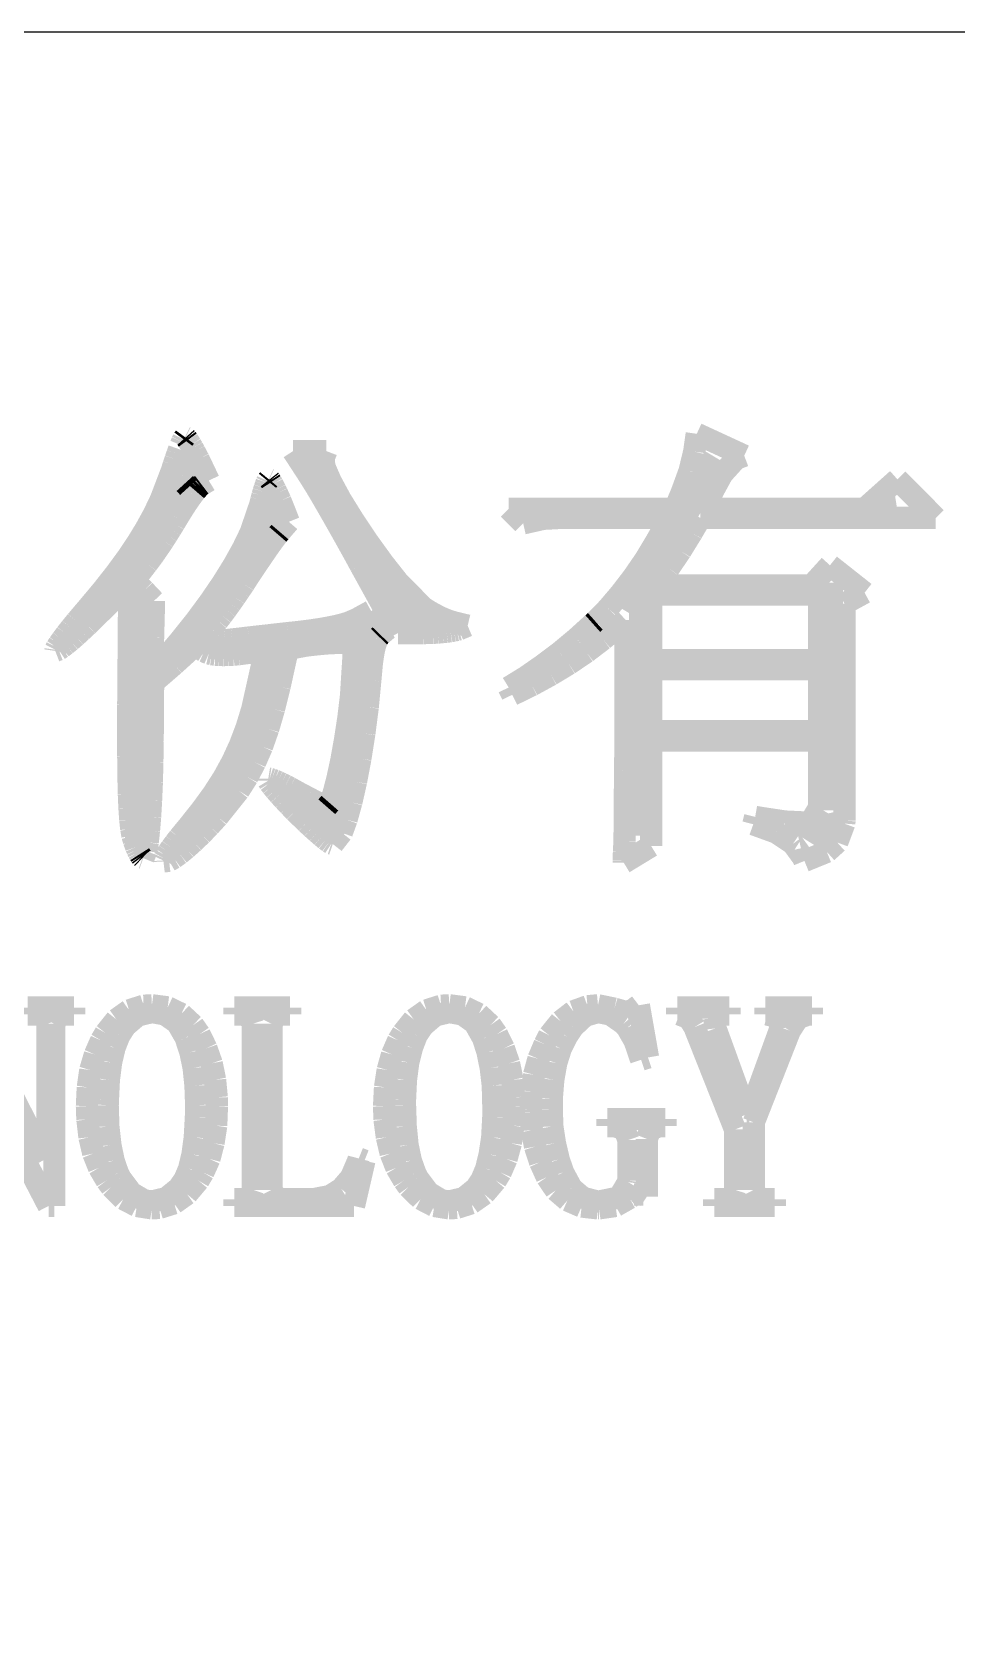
# Model space of a CAD drawing. Extents: x -61 to 349, y -42 to 245.
# Drawn here: x 331.99 to 336.21, y -34.02 to -26.69 of the extents above; entities that cross this region are included whole.
import ezdxf

# ---------------------------------------------------------------- set-up
doc = ezdxf.new("R2010")
doc.units = 0
doc.layers.add('BOARD_GEOMETRY_DIMENSION', color=2, linetype='CONTINUOUS')

msp = doc.modelspace()

# ---------------------------------------------------------------- linework, layer by layer
at = {"layer": 'BOARD_GEOMETRY_DIMENSION'}
msp.add_lwpolyline([(343.887552, -26.68905), (287.57753, -26.68905), (287.57753, -37.189156)], dxfattribs=at)
for points, const_width in [([(332.67396, -28.560014), (332.667356, -28.575508)], 0.1016), ([(332.679548, -28.54833), (332.67396, -28.560014)], 0.1016), ([(332.68666, -28.538678), (332.679548, -28.54833)], 0.1016), ([(332.689708, -28.540202), (332.68666, -28.538678)], 0.1016), ([(332.694026, -28.545028), (332.689708, -28.540202)], 0.1016), ([(332.699614, -28.552648), (332.694026, -28.545028)], 0.1016), ([(332.705964, -28.562554), (332.699614, -28.552648)], 0.1016), ([(332.713584, -28.574492), (332.705964, -28.562554)], 0.1016), ([(335.011522, -28.604972), (335.022952, -28.523692)], 0.1016), ([(335.022952, -28.523692), (335.239614, -28.623768)], 0.1016), ([(332.65237, -28.615894), (332.643988, -28.63977)], 0.1016), ([(332.660244, -28.59405), (332.65237, -28.615894)], 0.1016), ([(332.662022, -28.708604), (332.694026, -28.615386)], 0.1016), ([(332.694026, -28.615386), (332.7146, -28.688538)], 0.1016), ([(332.694026, -28.615386), (332.795626, -28.737306)], 0.1016), ([(332.721712, -28.588462), (332.713584, -28.574492)], 0.1016), ([(332.730348, -28.60421), (332.721712, -28.588462)], 0.1016), ([(332.74889, -28.639262), (332.730348, -28.60421)], 0.1016), ([(333.180182, -28.602686), (333.248508, -28.707588)], 0.1016), ([(333.332074, -28.602686), (333.180182, -28.602686)], 0.1016), ([(333.230728, -28.626816), (333.280258, -28.639516)], 0.1016), ([(333.31912, -28.636976), (333.332074, -28.602686)], 0.1016), ([(335.114646, -28.635198), (334.69834, -29.33319)], 0.127), ([(334.989932, -28.69438), (335.011522, -28.604972)], 0.1016), ([(335.239614, -28.623768), (335.202022, -28.637992)], 0.1016), ([(332.564232, -28.937458), (332.662022, -28.708604)], 0.1016), ([(332.62697, -28.692602), (332.576678, -28.824428)], 0.1016), ([(332.635606, -28.665424), (332.62697, -28.692602)], 0.1016), ([(332.643988, -28.63977), (332.635606, -28.665424)], 0.1016), ([(332.7146, -28.688538), (332.740762, -28.722066)], 0.1016), ([(332.795626, -28.737306), (332.74889, -28.639262)], 0.1016), ([(333.248508, -28.707588), (333.28356, -28.763468)], 0.1016), ([(333.280258, -28.639516), (333.275178, -28.661106)], 0.1016), ([(333.275178, -28.661106), (333.301086, -28.731718)], 0.1016), ([(333.323692, -28.674822), (333.31912, -28.636976)], 0.1016), ([(333.351378, -28.739084), (333.323692, -28.674822)], 0.1016), ([(334.954118, -28.792424), (334.989932, -28.69438)], 0.1016), ([(335.139538, -28.70708), (335.10093, -28.777692)], 0.1016), ([(335.202022, -28.637992), (335.139538, -28.70708)], 0.1016), ([(332.702408, -28.768548), (332.66126, -28.781502)], 0.1016), ([(332.66126, -28.781502), (332.673198, -28.79852)], 0.1016), ([(332.719172, -28.74137), (332.686152, -28.750768)], 0.1016), ([(332.686152, -28.750768), (332.702408, -28.768548)], 0.1016), ([(332.740762, -28.722066), (332.7019, -28.716986)], 0.1016), ([(332.7019, -28.716986), (332.719172, -28.74137)], 0.1016), ([(332.735682, -28.784804), (332.746858, -28.77185)], 0.1016), ([(332.746858, -28.77185), (332.756256, -28.762198)], 0.1016), ([(332.756256, -28.762198), (332.763622, -28.75661)], 0.1016), ([(332.763622, -28.75661), (332.795626, -28.737306)], 0.1016), ([(333.050896, -28.77185), (333.045816, -28.788106)], 0.1016), ([(333.055468, -28.758134), (333.050896, -28.77185)], 0.1016), ([(333.059532, -28.746704), (333.055468, -28.758134)], 0.1016), ([(333.063342, -28.738322), (333.059532, -28.746704)], 0.1016), ([(333.069184, -28.73121), (333.063342, -28.738322)], 0.1016), ([(333.071978, -28.73248), (333.069184, -28.73121)], 0.1016), ([(333.075788, -28.737306), (333.071978, -28.73248)], 0.1016), ([(333.080614, -28.744672), (333.075788, -28.737306)], 0.1016), ([(333.086456, -28.754578), (333.080614, -28.744672)], 0.1016), ([(333.092552, -28.766262), (333.086456, -28.754578)], 0.1016), ([(333.099664, -28.779978), (333.092552, -28.766262)], 0.1016), ([(333.10703, -28.795218), (333.099664, -28.779978)], 0.1016), ([(333.28356, -28.763468), (333.306928, -28.802838)], 0.1016), ([(333.301086, -28.731718), (333.463138, -29.00426)], 0.1016), ([(333.39659, -28.822904), (333.351378, -28.739084)], 0.1016), ([(335.10093, -28.777692), (335.056226, -28.866084)], 0.1016), ([(335.789016, -28.866084), (335.93913, -28.731972)], 0.1016), ([(335.93913, -28.731972), (336.114136, -28.907994)], 0.1016), ([(332.576678, -28.824428), (332.545436, -28.88996)], 0.1016), ([(332.653132, -28.823412), (332.62951, -28.893516)], 0.1016), ([(332.673198, -28.79852), (332.653132, -28.823412)], 0.1016), ([(332.68158, -28.861258), (332.696058, -28.83916)], 0.1016), ([(332.696058, -28.83916), (332.710282, -28.818586)], 0.1016), ([(332.710282, -28.818586), (332.72349, -28.800298)], 0.1016), ([(332.72349, -28.800298), (332.735682, -28.784804)], 0.1016), ([(333.030576, -28.846526), (332.986888, -28.974542)], 0.1016), ([(333.035656, -28.825698), (333.030576, -28.846526)], 0.1016), ([(333.040736, -28.805886), (333.035656, -28.825698)], 0.1016), ([(333.036164, -28.94457), (333.070962, -28.793948)], 0.1016), ([(333.045816, -28.788106), (333.040736, -28.805886)], 0.1016), ([(333.070962, -28.793948), (333.098902, -28.876498)], 0.1016), ([(333.122524, -28.829254), (333.10703, -28.795218)], 0.1016), ([(333.160878, -28.92552), (333.122524, -28.829254)], 0.1016), ([(333.306928, -28.802838), (333.33309, -28.84805)], 0.1016), ([(333.33309, -28.84805), (333.362046, -28.898342)], 0.1016), ([(333.455518, -28.918154), (333.39659, -28.822904)], 0.1016), ([(334.92313, -28.866084), (334.954118, -28.792424)], 0.1016), ([(335.872836, -28.847796), (335.933034, -28.838398)], 0.127), ([(332.545436, -28.88996), (332.509622, -28.955492)], 0.1016), ([(332.62951, -28.893516), (332.535784, -29.011626)], 0.1016), ([(332.637638, -28.933394), (332.65237, -28.908502)], 0.1016), ([(332.65237, -28.908502), (332.68158, -28.861258)], 0.1016), ([(333.080868, -28.898596), (333.024734, -29.05506)], 0.1016), ([(333.116936, -28.91663), (333.080868, -28.898596)], 0.1016), ([(333.098902, -28.876498), (333.116936, -28.91663)], 0.1016), ([(333.120492, -28.97251), (333.160878, -28.92552)], 0.1016), ([(333.362046, -28.898342), (333.392526, -28.95219)], 0.1016), ([(333.52232, -29.017976), (333.455518, -28.918154)], 0.1016), ([(334.230726, -28.932886), (334.164432, -28.866084)], 0.1016), ([(334.164432, -28.866084), (334.92313, -28.866084)], 0.1016), ([(334.32242, -28.912058), (334.230726, -28.932886)], 0.1016), ([(334.39735, -28.907994), (334.32242, -28.912058)], 0.1016), ([(334.898238, -28.907994), (334.39735, -28.907994)], 0.1016), ([(334.84312, -29.005784), (334.898238, -28.907994)], 0.1016), ([(335.039716, -28.907994), (335.000346, -28.975558)], 0.1016), ([(336.114136, -28.907994), (335.039716, -28.907994)], 0.1016), ([(335.056226, -28.866084), (335.789016, -28.866084)], 0.1016), ([(332.449678, -29.124402), (332.564232, -28.937458)], 0.1016), ([(332.509622, -28.955492), (332.468982, -29.022294)], 0.1016), ([(332.588362, -29.011626), (332.605126, -28.985464)], 0.1016), ([(332.605126, -28.985464), (332.621636, -28.959048)], 0.1016), ([(332.621636, -28.959048), (332.637638, -28.933394)], 0.1016), ([(332.986888, -28.974542), (332.951836, -29.047186)], 0.1016), ([(332.99146, -29.073094), (333.036164, -28.94457)], 0.1016), ([(333.024734, -29.05506), (333.102966, -28.932124)], 0.1016), ([(333.085186, -29.01823), (333.09941, -28.998926)], 0.1016), ([(333.09941, -28.998926), (333.111094, -28.983432)], 0.1016), ([(333.111094, -28.983432), (333.120492, -28.97251)], 0.1016), ([(333.392526, -28.95219), (333.424276, -29.008578)], 0.1016), ([(335.000346, -28.975558), (334.949038, -29.05887)], 0.1016), ([(332.468982, -29.022294), (332.422754, -29.090874)], 0.1016), ([(332.535784, -29.011626), (332.513686, -29.117798)], 0.1016), ([(332.513686, -29.117798), (332.588362, -29.011626)], 0.1016), ([(332.540102, -29.082492), (332.555342, -29.060648)], 0.1016), ([(332.555342, -29.060648), (332.571598, -29.036772)], 0.1016), ([(332.588362, -29.011626), (332.571598, -29.036772)], 0.1016), ([(332.8924, -29.218128), (332.99146, -29.073094)], 0.1016), ([(332.951836, -29.047186), (332.908656, -29.124656)], 0.1016), ([(333.03337, -29.092906), (333.051912, -29.065728)], 0.1016), ([(333.051912, -29.065728), (333.069184, -29.040582)], 0.1016), ([(333.069184, -29.040582), (333.085186, -29.01823)], 0.1016), ([(333.424276, -29.008578), (333.45628, -29.066236)], 0.1016), ([(333.45628, -29.066236), (333.487776, -29.124148)], 0.1016), ([(333.463138, -29.00426), (333.645764, -29.322268)], 0.1016), ([(333.71536, -29.375354), (333.51724, -29.066998)], 0.1016), ([(333.51724, -29.066998), (333.739236, -29.337762)], 0.1016), ([(333.592678, -29.115258), (333.52232, -29.017976)], 0.1016), ([(334.789018, -29.096462), (334.84312, -29.005784)], 0.1016), ([(334.949038, -29.05887), (334.894936, -29.13888)], 0.1016), ([(332.370176, -29.233368), (332.449678, -29.124402)], 0.1016), ([(332.422754, -29.090874), (332.370938, -29.161486)], 0.1016), ([(332.453996, -29.19476), (332.513686, -29.117798)], 0.1016), ([(332.513686, -29.117798), (332.540102, -29.082492)], 0.1016), ([(332.908656, -29.124656), (332.857856, -29.206444)], 0.1016), ([(332.975204, -29.179774), (333.014066, -29.121354)], 0.1016), ([(333.014066, -29.121354), (333.03337, -29.092906)], 0.1016), ([(333.487776, -29.124148), (333.658718, -29.434028)], 0.1016), ([(333.661258, -29.202126), (333.592678, -29.115258)], 0.1016), ([(334.73263, -29.178504), (334.789018, -29.096462)], 0.1016), ([(334.894936, -29.13888), (334.839818, -29.216096)], 0.1016), ([(335.547716, -29.216096), (335.631028, -29.124402)], 0.1016), ([(335.631028, -29.124402), (335.789016, -29.24937)], 0.1016), ([(332.2701, -29.37002), (332.432406, -29.211778)], 0.1016), ([(332.370938, -29.161486), (332.313026, -29.235146)], 0.1016), ([(332.432406, -29.211778), (332.428088, -29.758894)], 0.1016), ([(332.432406, -29.211778), (332.480666, -29.306012)], 0.1016), ([(332.500986, -29.239464), (332.453996, -29.19476)], 0.1016), ([(332.79207, -29.374084), (332.8924, -29.218128)], 0.1016), ([(332.857856, -29.206444), (332.79969, -29.291534)], 0.1016), ([(332.935834, -29.239718), (332.956154, -29.209492)], 0.1016), ([(332.956154, -29.209492), (332.975204, -29.179774)], 0.1016), ([(333.774288, -29.316426), (333.661258, -29.202126)], 0.1016), ([(334.675226, -29.25318), (334.73263, -29.178504)], 0.1016), ([(334.839818, -29.216096), (335.547716, -29.216096)], 0.1016), ([(335.627726, -29.203904), (335.61401, -30.24378)], 0.127), ([(332.191614, -29.379418), (332.370176, -29.233368)], 0.1016), ([(332.313026, -29.235146), (332.248764, -29.312108)], 0.1016), ([(332.54569, -29.286708), (332.47076, -29.377894)], 0.1016), ([(332.480666, -29.306012), (332.500986, -29.239464)], 0.1016), ([(332.500986, -29.239464), (332.54569, -29.286708)], 0.1016), ([(332.541372, -29.453332), (332.54569, -29.286708)], 0.1016), ([(332.79969, -29.291534), (332.734412, -29.379926)], 0.1016), ([(332.894432, -29.299662), (332.91526, -29.270198)], 0.1016), ([(332.91526, -29.270198), (332.935834, -29.239718)], 0.1016), ([(334.617822, -29.320998), (334.675226, -29.25318)], 0.1016), ([(335.580736, -29.257498), (334.814926, -29.257498)], 0.1016), ([(334.814926, -29.257498), (334.814926, -29.557472)], 0.1016), ([(335.580736, -29.557472), (335.580736, -29.257498)], 0.1016), ([(335.789016, -29.24937), (335.697322, -29.299408)], 0.1016), ([(332.248764, -29.312108), (332.191614, -29.379418)], 0.1016), ([(332.480666, -29.306012), (332.47076, -29.377894)], 0.1016), ([(332.51013, -29.629862), (332.505812, -29.36621)], 0.1016), ([(332.836774, -29.377132), (332.855062, -29.353764)], 0.1016), ([(332.855062, -29.353764), (332.874366, -29.327602)], 0.1016), ([(332.874366, -29.327602), (332.894432, -29.299662)], 0.1016), ([(333.537052, -29.333698), (333.470758, -29.37002)], 0.1016), ([(333.575406, -29.374084), (333.537052, -29.333698)], 0.1016), ([(333.645764, -29.322268), (333.683356, -29.406088)], 0.1016), ([(333.739236, -29.337762), (333.78648, -29.355796)], 0.1016), ([(333.78902, -29.326332), (333.774288, -29.316426)], 0.1016), ([(333.78648, -29.355796), (333.815944, -29.365702)], 0.1016), ([(333.805022, -29.336238), (333.78902, -29.326332)], 0.1016), ([(333.821532, -29.345636), (333.805022, -29.336238)], 0.1016), ([(333.838804, -29.354526), (333.821532, -29.345636)], 0.1016), ([(333.855568, -29.362908), (333.838804, -29.354526)], 0.1016), ([(333.872078, -29.37002), (333.855568, -29.362908)], 0.1016), ([(334.55991, -29.38018), (334.617822, -29.320998)], 0.1016), ([(334.777334, -29.323792), (334.76311, -30.359604)], 0.127), ([(335.697322, -29.299408), (335.697322, -30.290262)], 0.1016), ([(332.144624, -29.437838), (332.126336, -29.462476)], 0.1016), ([(332.166468, -29.410152), (332.144624, -29.437838)], 0.1016), ([(332.191614, -29.379418), (332.166468, -29.410152)], 0.1016), ([(332.187804, -29.447998), (332.213458, -29.424376)], 0.1016), ([(332.213458, -29.424376), (332.241398, -29.398214)], 0.1016), ([(332.241398, -29.398214), (332.2701, -29.37002)], 0.1016), ([(332.47076, -29.377894), (332.464156, -30.410912)], 0.1016), ([(332.734412, -29.379926), (332.662276, -29.470096)], 0.1016), ([(332.715108, -29.445458), (332.79207, -29.374084)], 0.1016), ([(332.74, -29.485336), (332.806548, -29.412692)], 0.1016), ([(332.806548, -29.412692), (332.836774, -29.377132)], 0.1016), ([(333.156814, -29.434028), (333.066136, -29.444188)], 0.1016), ([(333.081122, -29.48305), (333.416402, -29.435552)], 0.1016), ([(333.206598, -29.428694), (333.156814, -29.434028)], 0.1016), ([(333.253588, -29.422852), (333.206598, -29.428694)], 0.1016), ([(333.297022, -29.416502), (333.253588, -29.422852)], 0.1016), ([(333.337154, -29.409644), (333.297022, -29.416502)], 0.1016), ([(333.372968, -29.402532), (333.337154, -29.409644)], 0.1016), ([(333.404718, -29.394658), (333.372968, -29.402532)], 0.1016), ([(333.431642, -29.386784), (333.404718, -29.394658)], 0.1016), ([(333.416402, -29.435552), (333.526638, -29.379418)], 0.1016), ([(333.470758, -29.37002), (333.431642, -29.386784)], 0.1016), ([(333.559404, -29.404056), (333.44993, -29.447236)], 0.1016), ([(333.44993, -29.447236), (333.54137, -29.43733)], 0.1016), ([(333.54137, -29.43733), (333.501746, -29.467556)], 0.1016), ([(333.526638, -29.379418), (333.559404, -29.404056)], 0.1016), ([(333.611982, -29.414978), (333.575406, -29.374084)], 0.1016), ([(333.579724, -29.442664), (333.611982, -29.414978)], 0.1016), ([(333.658718, -29.434028), (333.77632, -29.434028)], 0.1016), ([(333.683356, -29.406088), (333.874618, -29.402024)], 0.1016), ([(333.874618, -29.402024), (333.71536, -29.375354)], 0.1016), ([(333.77632, -29.434028), (333.819754, -29.432758)], 0.1016), ([(333.819754, -29.432758), (333.84109, -29.431488)], 0.1016), ([(333.84109, -29.431488), (333.861918, -29.42971)], 0.1016), ([(333.861918, -29.42971), (333.881222, -29.427678)], 0.1016), ([(333.887826, -29.37637), (333.872078, -29.37002)], 0.1016), ([(333.881222, -29.427678), (333.898748, -29.425392)], 0.1016), ([(333.915258, -29.385006), (333.887826, -29.37637)], 0.1016), ([(333.898748, -29.425392), (333.914242, -29.422598)], 0.1016), ([(333.914242, -29.422598), (333.926942, -29.419804)], 0.1016), ([(333.977234, -29.399992), (333.915258, -29.385006)], 0.1016), ([(333.926942, -29.419804), (333.936594, -29.41701)], 0.1016), ([(333.936594, -29.41701), (333.977234, -29.399992)], 0.1016), ([(334.47355, -29.458666), (334.548226, -29.390594)], 0.1016), ([(334.548226, -29.390594), (334.55991, -29.38018)], 0.1016), ([(334.668114, -29.401262), (334.595216, -29.46273)], 0.1016), ([(334.69834, -29.374084), (334.668114, -29.401262)], 0.1016), ([(334.697324, -29.53766), (334.69834, -29.374084)], 0.1016), ([(332.09484, -29.515308), (332.110334, -29.509466)], 0.1016), ([(332.095602, -29.509974), (332.09484, -29.515308)], 0.1016), ([(332.10119, -29.499052), (332.095602, -29.509974)], 0.1016), ([(332.111604, -29.48305), (332.10119, -29.499052)], 0.1016), ([(332.110334, -29.509466), (332.124812, -29.499814)], 0.1016), ([(332.126336, -29.462476), (332.111604, -29.48305)], 0.1016), ([(332.124812, -29.499814), (332.142592, -29.486098)], 0.1016), ([(332.142592, -29.486098), (332.163928, -29.468826)], 0.1016), ([(332.163928, -29.468826), (332.187804, -29.447998)], 0.1016), ([(332.535022, -29.617924), (332.541372, -29.453332)], 0.1016), ([(332.662276, -29.470096), (332.584298, -29.562298)], 0.1016), ([(332.604872, -29.5656), (332.715108, -29.445458)], 0.1016), ([(332.637638, -29.577284), (332.731618, -29.491686)], 0.1016), ([(332.731618, -29.491686), (332.77429, -29.517594)], 0.1016), ([(332.825598, -29.472636), (332.74, -29.485336)], 0.1016), ([(332.802738, -29.501592), (332.927198, -29.502354)], 0.1016), ([(332.844902, -29.470096), (332.825598, -29.472636)], 0.1016), ([(332.87081, -29.466794), (332.844902, -29.470096)], 0.1016), ([(332.90256, -29.462984), (332.87081, -29.466794)], 0.1016), ([(332.938628, -29.45892), (332.90256, -29.462984)], 0.1016), ([(332.927198, -29.502354), (333.081122, -29.48305)], 0.1016), ([(332.932278, -29.530294), (333.04988, -29.515308)], 0.1016), ([(332.97876, -29.454094), (332.938628, -29.45892)], 0.1016), ([(333.021432, -29.449268), (332.97876, -29.454094)], 0.1016), ([(333.066136, -29.444188), (333.021432, -29.449268)], 0.1016), ([(333.04988, -29.515308), (333.03718, -29.587952)], 0.1016), ([(333.113634, -29.513022), (333.081122, -29.48305)], 0.1016), ([(333.081122, -29.48305), (333.103728, -29.580078)], 0.1016), ([(333.091282, -29.550868), (333.113634, -29.513022)], 0.1016), ([(333.144114, -29.562298), (333.156814, -29.506672)], 0.1016), ([(333.156814, -29.506672), (333.235808, -29.491686)], 0.1016), ([(333.235808, -29.491686), (333.268574, -29.487622)], 0.1016), ([(333.268574, -29.487622), (333.286608, -29.48559)], 0.1016), ([(333.286608, -29.48559), (333.304896, -29.483812)], 0.1016), ([(333.304896, -29.483812), (333.341218, -29.480764)], 0.1016), ([(333.341218, -29.480764), (333.357982, -29.479748)], 0.1016), ([(333.357982, -29.479748), (333.37373, -29.47924)], 0.1016), ([(333.37373, -29.47924), (333.387446, -29.478986)], 0.1016), ([(333.387446, -29.478986), (333.455772, -29.478986)], 0.1016), ([(333.455772, -29.478986), (333.455772, -29.547312)], 0.1016), ([(333.498952, -29.492194), (333.493364, -29.636466)], 0.1016), ([(333.524352, -29.485336), (333.498952, -29.492194)], 0.1016), ([(333.501746, -29.467556), (333.524352, -29.485336)], 0.1016), ([(333.548228, -29.51734), (333.553308, -29.49448)], 0.1016), ([(333.553308, -29.49448), (333.55915, -29.475938)], 0.1016), ([(333.55915, -29.475938), (333.565246, -29.460952)], 0.1016), ([(333.565246, -29.460952), (333.572358, -29.450284)], 0.1016), ([(333.572358, -29.450284), (333.579724, -29.442664)], 0.1016), ([(334.39735, -29.522166), (334.47355, -29.458666)], 0.1016), ([(334.595216, -29.46273), (334.519016, -29.520896)], 0.1016), ([(332.584298, -29.562298), (332.535022, -29.617924)], 0.1016), ([(332.541372, -29.660596), (332.637638, -29.577284)], 0.1016), ([(332.77429, -29.517594), (332.79588, -29.526992)], 0.1016), ([(332.79588, -29.526992), (332.809596, -29.530294)], 0.1016), ([(332.809596, -29.530294), (332.825598, -29.532834)], 0.1016), ([(332.825598, -29.532834), (332.843378, -29.53385)], 0.1016), ([(332.843378, -29.53385), (332.862936, -29.534358)], 0.1016), ([(332.862936, -29.534358), (332.884272, -29.53385)], 0.1016), ([(332.884272, -29.53385), (332.90764, -29.532834)], 0.1016), ([(332.90764, -29.532834), (332.932278, -29.530294)], 0.1016), ([(333.03718, -29.587952), (332.994254, -29.78023)], 0.1016), ([(333.064612, -29.694378), (333.091282, -29.550868)], 0.1016), ([(333.11846, -29.67863), (333.144114, -29.562298)], 0.1016), ([(333.455772, -29.547312), (333.44485, -29.721048)], 0.1016), ([(333.532734, -29.649928), (333.539592, -29.574998)], 0.1016), ([(333.539592, -29.574998), (333.543656, -29.543756)], 0.1016), ([(333.543656, -29.543756), (333.548228, -29.51734)], 0.1016), ([(334.24241, -29.63418), (334.320134, -29.580078)], 0.1016), ([(334.320134, -29.580078), (334.39735, -29.522166)], 0.1016), ([(334.439006, -29.574998), (334.35671, -29.624782)], 0.1016), ([(334.519016, -29.520896), (334.439006, -29.574998)], 0.1016), ([(334.697324, -29.950918), (334.697324, -29.53766)], 0.1016), ([(334.814926, -29.557472), (335.580736, -29.557472)], 0.1016), ([(332.49616, -29.855922), (332.51013, -29.629862)], 0.1016), ([(332.53934, -29.929836), (332.541372, -29.660596)], 0.1016), ([(333.493364, -29.636466), (333.47152, -29.819346)], 0.1016), ([(333.52105, -29.772356), (333.532734, -29.649928)], 0.1016), ([(334.164432, -29.682186), (334.24241, -29.63418)], 0.1016), ([(334.35671, -29.624782), (334.27035, -29.672026)], 0.1016), ([(335.580736, -29.599128), (334.814926, -29.599128)], 0.1016), ([(334.814926, -29.599128), (334.814926, -29.882084)], 0.1016), ([(335.580736, -29.882084), (335.580736, -29.599128)], 0.1016), ([(333.01432, -29.888434), (333.064612, -29.694378)], 0.1016), ([(333.09306, -29.780992), (333.11846, -29.67863)], 0.1016), ([(333.44485, -29.721048), (333.432912, -29.820362)], 0.1016), ([(334.180942, -29.715714), (334.164432, -29.682186)], 0.1016), ([(334.27035, -29.672026), (334.180942, -29.715714)], 0.1016), ([(332.428088, -29.758894), (332.428088, -29.995622)], 0.1016), ([(332.994254, -29.78023), (332.968346, -29.865066)], 0.1016), ([(333.066644, -29.87167), (333.09306, -29.780992)], 0.1016), ([(333.505556, -29.892498), (333.52105, -29.772356)], 0.1016), ([(332.500224, -30.072076), (332.49616, -29.855922)], 0.1016), ([(332.968346, -29.865066), (332.938374, -29.944314)], 0.1016), ([(333.038196, -29.952442), (333.066644, -29.87167)], 0.1016), ([(333.432912, -29.820362), (333.417672, -29.920438)], 0.1016), ([(333.47152, -29.819346), (333.44485, -30.031182)], 0.1016), ([(332.537816, -30.025594), (332.53934, -29.929836)], 0.1016), ([(332.938374, -29.944314), (332.90383, -30.019752)], 0.1016), ([(332.944724, -30.044644), (333.01432, -29.888434)], 0.1016), ([(333.006954, -30.024832), (333.038196, -29.952442)], 0.1016), ([(333.417672, -29.920438), (333.400654, -30.015434)], 0.1016), ([(333.487522, -30.007052), (333.505556, -29.892498)], 0.1016), ([(334.696054, -30.063186), (334.697324, -29.950918)], 0.1016), ([(334.814926, -29.882084), (335.580736, -29.882084)], 0.1016), ([(335.580736, -29.923994), (334.814926, -29.923994)], 0.1016), ([(334.814926, -29.923994), (334.814926, -30.406594)], 0.1016), ([(335.580736, -30.232096), (335.580736, -29.923994)], 0.1016), ([(332.428088, -29.995622), (332.429104, -30.089094)], 0.1016), ([(332.53553, -30.116018), (332.537816, -30.025594)], 0.1016), ([(332.90383, -30.019752), (332.863952, -30.09265)], 0.1016), ([(332.971902, -30.09138), (333.006954, -30.024832)], 0.1016), ([(333.400654, -30.015434), (333.38262, -30.099)], 0.1016), ([(333.467456, -30.11297), (333.487522, -30.007052)], 0.1016), ([(332.429104, -30.089094), (332.430882, -30.168088)], 0.1016), ([(332.500224, -30.182312), (332.500224, -30.072076)], 0.1016), ([(332.863952, -30.09265), (332.81747, -30.165294)], 0.1016), ([(332.83525, -30.223968), (332.944724, -30.044644)], 0.1016), ([(332.932532, -30.15361), (332.971902, -30.09138)], 0.1016), ([(333.073502, -30.099508), (333.067152, -30.098492)], 0.1016), ([(333.067152, -30.098492), (333.067152, -30.10789)], 0.1016), ([(333.083408, -30.102556), (333.073502, -30.099508)], 0.1016), ([(333.38262, -30.099), (333.365094, -30.166056)], 0.1016), ([(333.44485, -30.031182), (333.4004, -30.20314)], 0.1016), ([(334.695038, -30.163262), (334.696054, -30.063186)], 0.1016), ([(332.430882, -30.168088), (332.433676, -30.233112)], 0.1016), ([(332.531974, -30.198822), (332.53553, -30.116018)], 0.1016), ([(332.81747, -30.165294), (332.764384, -30.238446)], 0.1016), ([(332.836266, -30.273752), (332.932532, -30.15361)], 0.1016), ([(333.067152, -30.10789), (333.073756, -30.118812)], 0.1016), ([(333.073756, -30.118812), (333.084932, -30.133544)], 0.1016), ([(333.096108, -30.107128), (333.083408, -30.102556)], 0.1016), ([(333.084932, -30.133544), (333.099664, -30.151578)], 0.1016), ([(333.11084, -30.113478), (333.096108, -30.107128)], 0.1016), ([(333.099664, -30.151578), (333.117698, -30.172406)], 0.1016), ([(333.12735, -30.121098), (333.11084, -30.113478)], 0.1016), ([(333.117698, -30.172406), (333.139034, -30.195774)], 0.1016), ([(333.145638, -30.129988), (333.12735, -30.121098)], 0.1016), ([(333.361284, -30.352492), (333.144622, -30.159706)], 0.1016), ([(333.144622, -30.159706), (333.336138, -30.295088)], 0.1016), ([(333.164942, -30.140148), (333.145638, -30.129988)], 0.1016), ([(333.205836, -30.162754), (333.164942, -30.140148)], 0.1016), ([(333.226918, -30.17393), (333.205836, -30.162754)], 0.1016), ([(333.247238, -30.184598), (333.226918, -30.17393)], 0.1016), ([(333.365094, -30.166056), (333.34833, -30.21076)], 0.1016), ([(333.44612, -30.20695), (333.467456, -30.11297)], 0.1016), ([(334.695038, -30.250384), (334.695038, -30.163262)], 0.1016), ([(332.433676, -30.233112), (332.437232, -30.285944)], 0.1016), ([(332.493112, -30.298136), (332.500224, -30.182312)], 0.1016), ([(332.527656, -30.27299), (332.531974, -30.198822)], 0.1016), ([(332.764384, -30.238446), (332.703932, -30.314646)], 0.1016), ([(332.734158, -30.332934), (332.83525, -30.223968)], 0.1016), ([(333.139034, -30.195774), (333.16291, -30.221174)], 0.1016), ([(333.16291, -30.221174), (333.188818, -30.248098)], 0.1016), ([(333.188818, -30.248098), (333.241904, -30.299914)], 0.1016), ([(333.266034, -30.194504), (333.247238, -30.184598)], 0.1016), ([(333.28356, -30.203648), (333.266034, -30.194504)], 0.1016), ([(333.299054, -30.211522), (333.28356, -30.203648)], 0.1016), ([(333.379318, -30.223714), (333.298292, -30.240732)], 0.1016), ([(333.312262, -30.217872), (333.299054, -30.211522)], 0.1016), ([(333.322676, -30.222698), (333.312262, -30.217872)], 0.1016), ([(333.334106, -30.227016), (333.322676, -30.222698)], 0.1016), ([(333.34833, -30.21076), (333.334106, -30.227016)], 0.1016), ([(333.336138, -30.295088), (333.379318, -30.223714)], 0.1016), ([(333.4004, -30.20314), (333.361284, -30.352492)], 0.1016), ([(333.424276, -30.28569), (333.44612, -30.20695)], 0.1016), ([(335.54162, -30.297628), (335.580736, -30.232096)], 0.1016), ([(332.437232, -30.285944), (332.441804, -30.327854)], 0.1016), ([(332.464156, -30.410912), (332.527656, -30.27299)], 0.1016), ([(332.527656, -30.27299), (332.522322, -30.337252)], 0.1016), ([(332.703932, -30.314646), (332.65999, -30.367732)], 0.1016), ([(332.76159, -30.353254), (332.79842, -30.315154)], 0.1016), ([(332.79842, -30.315154), (332.836266, -30.273752)], 0.1016), ([(333.241904, -30.299914), (333.266796, -30.323028)], 0.1016), ([(333.402432, -30.345634), (333.424276, -30.28569)], 0.1016), ([(334.694022, -30.324298), (334.695038, -30.250384)], 0.1016), ([(335.281016, -30.307026), (335.289652, -30.273498)], 0.1016), ([(335.386426, -30.34538), (335.281016, -30.307026)], 0.1016), ([(335.289652, -30.273498), (335.319624, -30.278578)], 0.1016), ([(335.319624, -30.278578), (335.42605, -30.29458)], 0.1016), ([(335.42605, -30.29458), (335.505806, -30.29839)], 0.1016), ([(335.484216, -30.354778), (335.604612, -30.327092), (335.55813, -30.40126)], 0.127), ([(335.505806, -30.29839), (335.54162, -30.297628)], 0.1016), ([(335.696306, -30.303978), (335.664048, -30.390084)], 0.1016), ([(335.697322, -30.290262), (335.696306, -30.303978)], 0.1016), ([(332.441804, -30.327854), (332.447138, -30.359604)], 0.1016), ([(332.447138, -30.359604), (332.453996, -30.382718)], 0.1016), ([(332.464156, -30.410912), (332.453996, -30.382718)], 0.1016), ([(332.510384, -30.428692), (332.516734, -30.389576)], 0.1016), ([(332.516734, -30.389576), (332.522322, -30.337252)], 0.1016), ([(332.641194, -30.392116), (332.62443, -30.414468)], 0.1016), ([(332.65999, -30.367732), (332.641194, -30.392116)], 0.1016), ([(332.65237, -30.419548), (332.734158, -30.332934)], 0.1016), ([(332.692502, -30.417516), (332.725776, -30.387544)], 0.1016), ([(332.725776, -30.387544), (332.76159, -30.353254)], 0.1016), ([(333.266796, -30.323028), (333.290164, -30.343856)], 0.1016), ([(333.290164, -30.343856), (333.311246, -30.362144)], 0.1016), ([(333.311246, -30.362144), (333.32928, -30.37713)], 0.1016), ([(333.32928, -30.37713), (333.344266, -30.388306)], 0.1016), ([(333.344266, -30.388306), (333.355188, -30.395418)], 0.1016), ([(333.361792, -30.397704), (333.402432, -30.345634)], 0.1016), ([(334.69072, -30.434788), (334.693006, -30.386274)], 0.1016), ([(334.693006, -30.386274), (334.694022, -30.324298)], 0.1016), ([(335.462118, -30.39618), (335.386426, -30.34538)], 0.1016), ([(335.664048, -30.390084), (335.61655, -30.43301)], 0.1016), ([(332.464156, -30.410912), (332.46949, -30.423358)], 0.1016), ([(332.46949, -30.423358), (332.474824, -30.43428)], 0.1016), ([(332.474824, -30.43428), (332.480158, -30.443678)], 0.1016), ([(332.480158, -30.443678), (332.484984, -30.451298)], 0.1016), ([(332.484984, -30.451298), (332.489302, -30.45714)], 0.1016), ([(332.489302, -30.45714), (332.493112, -30.460696)], 0.1016), ([(332.493112, -30.460696), (332.496668, -30.461966)], 0.1016), ([(332.496668, -30.461966), (332.510384, -30.428692)], 0.1016), ([(332.592426, -30.46349), (332.588362, -30.47238)], 0.1016), ([(332.599792, -30.450282), (332.592426, -30.46349)], 0.1016), ([(332.610714, -30.434026), (332.599792, -30.450282)], 0.1016), ([(332.62443, -30.414468), (332.610714, -30.434026)], 0.1016), ([(332.61427, -30.473904), (332.636114, -30.461204)], 0.1016), ([(332.636114, -30.461204), (332.662276, -30.442408)], 0.1016), ([(332.662276, -30.442408), (332.692502, -30.417516)], 0.1016), ([(333.355188, -30.395418), (333.361792, -30.397704)], 0.1016), ([(334.814926, -30.406594), (334.689704, -30.482794)], 0.1016), ([(334.689704, -30.471364), (334.69072, -30.434788)], 0.1016), ([(335.508346, -30.45968), (335.462118, -30.39618)], 0.1016), ([(335.514442, -30.474666), (335.508346, -30.45968)], 0.1016), ([(335.61655, -30.43301), (335.514442, -30.474666)], 0.1016), ([(332.588362, -30.47238), (332.588616, -30.476952)], 0.1016), ([(332.588616, -30.476952), (332.61427, -30.473904)], 0.1016), ([(334.689704, -30.482794), (334.689704, -30.471364)], 0.1016), ([(331.692758, -31.14421), (332.04785, -31.838392)], 0.1016), ([(331.968602, -31.175706), (331.968602, -31.14421)], 0.1016), ([(331.968602, -31.14421), (332.180946, -31.14421)], 0.1016), ([(332.011528, -31.175706), (331.968602, -31.175706)], 0.1016), ([(332.04785, -31.18612), (332.011528, -31.175706)], 0.1016), ([(332.059534, -31.218124), (332.04785, -31.18612)], 0.1016), ([(332.106016, -31.18612), (332.090522, -31.218124)], 0.1016), ([(332.138528, -31.175706), (332.106016, -31.18612)], 0.1016), ([(332.180946, -31.175706), (332.138528, -31.175706)], 0.1016), ([(332.180946, -31.14421), (332.180946, -31.175706)], 0.1016), ([(332.323948, -31.260796), (332.373732, -31.198312)], 0.1016), ([(332.373732, -31.198312), (332.432152, -31.15691)], 0.1016), ([(332.471522, -31.180278), (332.41615, -31.227522)], 0.1016), ([(332.432152, -31.15691), (332.498446, -31.135828)], 0.1016), ([(332.536038, -31.164784), (332.471522, -31.180278)], 0.1016), ([(332.498446, -31.135828), (332.536038, -31.133796)], 0.1016), ([(332.536038, -31.133796), (332.60792, -31.143194)], 0.1016), ([(332.596236, -31.175706), (332.536038, -31.164784)], 0.1016), ([(332.651608, -31.214822), (332.596236, -31.175706)], 0.1016), ([(332.60792, -31.143194), (332.67015, -31.17342)], 0.1016), ([(332.67015, -31.17342), (332.724506, -31.22422)], 0.1016), ([(332.91272, -31.175706), (332.91272, -31.14421)], 0.1016), ([(332.91272, -31.14421), (333.16672, -31.14421)], 0.1016), ([(332.943962, -31.175706), (332.91272, -31.175706)], 0.1016), ([(332.986634, -31.18612), (332.943962, -31.175706)], 0.1016), ([(332.997048, -31.218124), (332.986634, -31.18612)], 0.1016), ([(333.09814, -31.18612), (333.082646, -31.218124)], 0.1016), ([(333.130652, -31.175706), (333.09814, -31.18612)], 0.1016), ([(333.16672, -31.175706), (333.130652, -31.175706)], 0.1016), ([(333.16672, -31.14421), (333.16672, -31.175706)], 0.1016), ([(333.680816, -31.260796), (333.730854, -31.198312)], 0.1016), ([(333.730854, -31.198312), (333.789528, -31.15691)], 0.1016), ([(333.828644, -31.180278), (333.773526, -31.227522)], 0.1016), ([(333.789528, -31.15691), (333.855822, -31.135828)], 0.1016), ([(333.893414, -31.164784), (333.828644, -31.180278)], 0.1016), ([(333.855822, -31.135828), (333.893414, -31.133796)], 0.1016), ([(333.893414, -31.133796), (333.965042, -31.143194)], 0.1016), ([(333.953612, -31.175706), (333.893414, -31.164784)], 0.1016), ([(334.00873, -31.214822), (333.953612, -31.175706)], 0.1016), ([(333.965042, -31.143194), (334.027526, -31.17342)], 0.1016), ([(334.027526, -31.17342), (334.081628, -31.22422)], 0.1016), ([(334.401414, -31.206694), (334.459834, -31.161482)], 0.1016), ([(334.51292, -31.181802), (334.458564, -31.232602)], 0.1016), ([(334.459834, -31.161482), (334.52435, -31.138114)], 0.1016), ([(334.572102, -31.164784), (334.51292, -31.181802)], 0.1016), ([(334.52435, -31.138114), (334.572102, -31.133796)], 0.1016), ([(334.572102, -31.133796), (334.647032, -31.14929)], 0.1016), ([(334.628236, -31.175706), (334.572102, -31.164784)], 0.1016), ([(334.688942, -31.218124), (334.628236, -31.175706)], 0.1016), ([(334.647032, -31.14929), (334.700118, -31.164784)], 0.1016), ([(334.700118, -31.164784), (334.73136, -31.154624)], 0.1016), ([(334.73136, -31.154624), (334.758538, -31.133796)], 0.1016), ([(334.758538, -31.133796), (334.800448, -31.372302)], 0.1016), ([(334.933544, -31.175706), (334.933544, -31.14421)], 0.1016), ([(334.933544, -31.14421), (335.17205, -31.14421)], 0.1016), ([(334.943704, -31.175706), (334.933544, -31.175706)], 0.1016), ([(334.98663, -31.192216), (334.943704, -31.175706)], 0.1016), ([(335.012538, -31.233618), (334.98663, -31.192216)], 0.1016), ([(335.139538, -31.175706), (335.102962, -31.192216)], 0.1016), ([(335.102962, -31.192216), (335.10855, -31.239206)], 0.1016), ([(335.17205, -31.175706), (335.139538, -31.175706)], 0.1016), ([(335.17205, -31.14421), (335.17205, -31.175706)], 0.1016), ([(335.336134, -31.175706), (335.336134, -31.14421)], 0.1016), ([(335.336134, -31.14421), (335.548732, -31.14421)], 0.1016), ([(335.346548, -31.175706), (335.336134, -31.175706)], 0.1016), ([(335.399634, -31.192216), (335.346548, -31.175706)], 0.1016), ([(335.404968, -31.239206), (335.399634, -31.192216)], 0.1016), ([(335.485232, -31.192216), (335.44764, -31.250382)], 0.1016), ([(335.531968, -31.175706), (335.485232, -31.192216)], 0.1016), ([(335.548732, -31.175706), (335.531968, -31.175706)], 0.1016), ([(335.548732, -31.14421), (335.548732, -31.175706)], 0.1016), ([(332.06436, -32.050482), (331.65542, -31.260796)], 0.1016), ([(332.059534, -31.838392), (332.059534, -31.218124)], 0.1016), ([(332.090522, -31.218124), (332.090522, -32.050482)], 0.1016), ([(332.304136, -31.294324), (332.323948, -31.260796)], 0.1016), ([(332.387448, -31.27121), (332.36535, -31.327598)], 0.1016), ([(332.41615, -31.227522), (332.387448, -31.27121)], 0.1016), ([(332.689962, -31.281624), (332.651608, -31.214822)], 0.1016), ([(332.724506, -31.22422), (332.753462, -31.265876)], 0.1016), ([(332.753462, -31.265876), (332.784704, -31.330392)], 0.1016), ([(332.997048, -31.976822), (332.997048, -31.218124)], 0.1016), ([(333.082646, -31.218124), (333.082646, -31.976822)], 0.1016), ([(333.660242, -31.294324), (333.680816, -31.260796)], 0.1016), ([(333.744316, -31.27121), (333.722726, -31.327598)], 0.1016), ([(333.773526, -31.227522), (333.744316, -31.27121)], 0.1016), ([(334.046322, -31.281624), (334.00873, -31.214822)], 0.1016), ([(334.081628, -31.22422), (334.110838, -31.265876)], 0.1016), ([(334.110838, -31.265876), (334.142334, -31.330392)], 0.1016), ([(334.328516, -31.311596), (334.349344, -31.27121)], 0.1016), ([(334.349344, -31.27121), (334.401414, -31.206694)], 0.1016), ([(334.458564, -31.232602), (334.429608, -31.27629)], 0.1016), ([(334.705452, -31.23692), (334.688942, -31.218124)], 0.1016), ([(334.739742, -31.297118), (334.705452, -31.23692)], 0.1016), ([(335.197704, -31.700978), (335.012538, -31.233618)], 0.1016), ([(335.10855, -31.239206), (335.251044, -31.632398)], 0.1016), ([(335.26222, -31.632398), (335.404968, -31.239206)], 0.1016), ([(335.44764, -31.250382), (335.283048, -31.66872)], 0.1016), ([(332.275942, -31.358586), (332.304136, -31.294324)], 0.1016), ([(332.36535, -31.327598), (332.349602, -31.394908)], 0.1016), ([(332.691232, -31.285688), (332.689962, -31.281624)], 0.1016), ([(332.711806, -31.348426), (332.691232, -31.285688)], 0.1016), ([(332.784704, -31.330392), (332.808834, -31.399226)], 0.1016), ([(333.632048, -31.358586), (333.660242, -31.294324)], 0.1016), ([(333.722726, -31.327598), (333.705962, -31.394908)], 0.1016), ([(334.048354, -31.285688), (334.046322, -31.281624)], 0.1016), ([(334.068166, -31.348426), (334.048354, -31.285688)], 0.1016), ([(334.142334, -31.330392), (334.165956, -31.399226)], 0.1016), ([(334.300322, -31.378398), (334.328516, -31.311596)], 0.1016), ([(334.40243, -31.331408), (334.381602, -31.397194)], 0.1016), ([(334.429608, -31.27629), (334.40243, -31.331408)], 0.1016), ([(334.768952, -31.382716), (334.739742, -31.297118)], 0.1016), ([(332.25486, -31.429706), (332.275942, -31.358586)], 0.1016), ([(332.349602, -31.394908), (332.339442, -31.47441)], 0.1016), ([(332.726538, -31.420308), (332.711806, -31.348426)], 0.1016), ([(332.73492, -31.500318), (332.726538, -31.420308)], 0.1016), ([(332.808834, -31.399226), (332.824328, -31.47441)], 0.1016), ([(333.612236, -31.429706), (333.632048, -31.358586)], 0.1016), ([(333.705962, -31.394908), (333.695548, -31.47441)], 0.1016), ([(334.082644, -31.420308), (334.068166, -31.348426)], 0.1016), ([(334.092042, -31.500318), (334.082644, -31.420308)], 0.1016), ([(334.165956, -31.399226), (334.181704, -31.47441)], 0.1016), ([(334.28051, -31.451296), (334.300322, -31.378398)], 0.1016), ([(334.381602, -31.397194), (334.36814, -31.473394)], 0.1016), ([(334.800448, -31.372302), (334.768952, -31.382716)], 0.1016), ([(332.24343, -31.5087), (332.25486, -31.429706)], 0.1016), ([(332.339442, -31.47441), (332.335124, -31.565596)], 0.1016), ([(332.824328, -31.47441), (332.831948, -31.55442)], 0.1016), ([(333.600044, -31.5087), (333.612236, -31.429706)], 0.1016), ([(333.695548, -31.47441), (333.69123, -31.565596)], 0.1016), ([(334.181704, -31.47441), (334.188816, -31.55442)], 0.1016), ([(334.269334, -31.528512), (334.28051, -31.451296)], 0.1016), ([(334.36814, -31.473394), (334.361028, -31.560516)], 0.1016), ([(332.239366, -31.594806), (332.24343, -31.5087)], 0.1016), ([(332.335124, -31.565596), (332.334108, -31.589726)], 0.1016), ([(332.737968, -31.589726), (332.73492, -31.500318)], 0.1016), ([(332.831948, -31.55442), (332.83271, -31.594806)], 0.1016), ([(333.595726, -31.594806), (333.600044, -31.5087)], 0.1016), ([(333.69123, -31.565596), (333.69123, -31.589726)], 0.1016), ([(334.094328, -31.589726), (334.092042, -31.500318)], 0.1016), ([(334.188816, -31.55442), (334.19034, -31.594806)], 0.1016), ([(334.265016, -31.610808), (334.269334, -31.528512)], 0.1016), ([(334.361028, -31.560516), (334.361028, -31.610808)], 0.1016), ([(332.241652, -31.655512), (332.239366, -31.594806)], 0.1016), ([(332.334108, -31.589726), (332.337156, -31.687516)], 0.1016), ([(332.736952, -31.643828), (332.737968, -31.589726)], 0.1016), ([(332.83271, -31.594806), (332.829408, -31.683706)], 0.1016), ([(333.597758, -31.655512), (333.595726, -31.594806)], 0.1016), ([(333.69123, -31.589726), (333.694532, -31.687516)], 0.1016), ([(334.094328, -31.643828), (334.094328, -31.589726)], 0.1016), ([(334.19034, -31.594806), (334.185768, -31.683706)], 0.1016), ([(334.265016, -31.624778), (334.265016, -31.610808)], 0.1016), ([(334.27035, -31.70428), (334.265016, -31.624778)], 0.1016), ([(334.361028, -31.610808), (334.363822, -31.687516)], 0.1016), ([(335.251044, -31.632398), (335.26222, -31.632398)], 0.1016), ([(332.25105, -31.736284), (332.241652, -31.655512)], 0.1016), ([(332.337156, -31.687516), (332.346554, -31.772098)], 0.1016), ([(332.731618, -31.737808), (332.736952, -31.643828)], 0.1016), ([(332.829408, -31.683706), (332.816962, -31.763716)], 0.1016), ([(333.608426, -31.736284), (333.597758, -31.655512)], 0.1016), ([(333.694532, -31.687516), (333.702914, -31.772098)], 0.1016), ([(334.089248, -31.737808), (334.094328, -31.643828)], 0.1016), ([(334.185768, -31.683706), (334.174338, -31.763716)], 0.1016), ([(334.284828, -31.77921), (334.27035, -31.70428)], 0.1016), ([(334.363822, -31.687516), (334.375506, -31.763716)], 0.1016), ([(334.615028, -31.685484), (334.615028, -31.653226)], 0.1016), ([(334.615028, -31.653226), (334.880204, -31.653226)], 0.1016), ([(334.647032, -31.685484), (334.615028, -31.685484)], 0.1016), ([(334.694022, -31.700978), (334.647032, -31.685484)], 0.1016), ([(334.710532, -31.748984), (334.694022, -31.700978)], 0.1016), ([(334.811624, -31.700978), (334.79486, -31.743904)], 0.1016), ([(334.853534, -31.685484), (334.811624, -31.700978)], 0.1016), ([(334.880204, -31.685484), (334.853534, -31.685484)], 0.1016), ([(334.880204, -31.653226), (334.880204, -31.685484)], 0.1016), ([(335.197704, -31.976822), (335.197704, -31.700978)], 0.1016), ([(335.283048, -31.66872), (335.283048, -31.976822)], 0.1016), ([(332.268322, -31.810706), (332.25105, -31.736284)], 0.1016), ([(332.346554, -31.772098), (332.361032, -31.84271)], 0.1016), ([(332.721204, -31.815278), (332.731618, -31.737808)], 0.1016), ([(332.816962, -31.763716), (332.79842, -31.835598)], 0.1016), ([(333.625952, -31.810706), (333.608426, -31.736284)], 0.1016), ([(333.702914, -31.772098), (333.717646, -31.84271)], 0.1016), ([(334.077564, -31.815278), (334.089248, -31.737808)], 0.1016), ([(334.174338, -31.763716), (334.154526, -31.835598)], 0.1016), ([(334.307942, -31.850584), (334.284828, -31.77921)], 0.1016), ([(334.375506, -31.763716), (334.393032, -31.838392)], 0.1016), ([(334.710532, -31.934404), (334.710532, -31.748984)], 0.1016), ([(334.79486, -31.743904), (334.79486, -32.008318)], 0.1016), ([(332.04785, -31.838392), (332.059534, -31.838392)], 0.1016), ([(332.294738, -31.875984), (332.268322, -31.810706)], 0.1016), ([(332.361032, -31.84271), (332.380844, -31.900876)], 0.1016), ([(332.70571, -31.880302), (332.721204, -31.815278)], 0.1016), ([(332.79842, -31.835598), (332.770226, -31.897828)], 0.1016), ([(333.44485, -31.919926), (333.477108, -31.844996)], 0.1016), ([(333.506064, -31.843726), (333.458312, -32.050482)], 0.1016), ([(333.477108, -31.844996), (333.480156, -31.833312)], 0.1016), ([(333.480156, -31.833312), (333.506064, -31.843726)], 0.1016), ([(333.65186, -31.875984), (333.625952, -31.810706)], 0.1016), ([(333.717646, -31.84271), (333.73822, -31.900876)], 0.1016), ([(334.061816, -31.880302), (334.077564, -31.815278)], 0.1016), ([(334.154526, -31.835598), (334.127602, -31.897828)], 0.1016), ([(334.33893, -31.91891), (334.307942, -31.850584)], 0.1016), ([(334.393032, -31.838392), (334.412844, -31.896812)], 0.1016), ([(332.329028, -31.934404), (332.294738, -31.875984)], 0.1016), ([(332.380844, -31.900876), (332.392528, -31.923482)], 0.1016), ([(332.392528, -31.923482), (332.442312, -31.990284)], 0.1016), ([(332.657704, -31.968694), (332.685136, -31.929324)], 0.1016), ([(332.685136, -31.929324), (332.70571, -31.880302)], 0.1016), ([(332.770226, -31.897828), (332.748636, -31.934404)], 0.1016), ([(333.400146, -31.971996), (333.44485, -31.919926)], 0.1016), ([(333.68615, -31.934404), (333.65186, -31.875984)], 0.1016), ([(333.73822, -31.900876), (333.74965, -31.923482)], 0.1016), ([(333.74965, -31.923482), (333.799942, -31.990284)], 0.1016), ([(334.015334, -31.968694), (334.041242, -31.929324)], 0.1016), ([(334.041242, -31.929324), (334.061816, -31.880302)], 0.1016), ([(334.127602, -31.897828), (334.105504, -31.934404)], 0.1016), ([(334.37957, -31.979108), (334.33893, -31.91891)], 0.1016), ([(334.412844, -31.896812), (334.451452, -31.968694)], 0.1016), ([(332.350618, -31.963614), (332.329028, -31.934404)], 0.1016), ([(332.405736, -32.018478), (332.350618, -31.963614)], 0.1016), ([(332.442312, -31.990284), (332.500732, -32.024828)], 0.1016), ([(332.60157, -32.014414), (332.657704, -31.968694)], 0.1016), ([(332.696312, -31.99638), (332.63713, -32.03829)], 0.1016), ([(332.748636, -31.934404), (332.696312, -31.99638)], 0.1016), ([(332.986634, -32.008318), (332.997048, -31.976822)], 0.1016), ([(333.082646, -31.976822), (333.09814, -32.008318)], 0.1016), ([(333.273146, -32.019494), (333.347822, -32.005016)], 0.1016), ([(333.347822, -32.005016), (333.400146, -31.971996)], 0.1016), ([(333.707232, -31.963614), (333.68615, -31.934404)], 0.1016), ([(333.763112, -32.018478), (333.707232, -31.963614)], 0.1016), ([(333.799942, -31.990284), (333.857854, -32.024828)], 0.1016), ([(333.958946, -32.014414), (334.015334, -31.968694)], 0.1016), ([(334.052926, -31.99638), (333.993236, -32.03829)], 0.1016), ([(334.105504, -31.934404), (334.052926, -31.99638)], 0.1016), ([(334.432656, -32.024828), (334.37957, -31.979108)], 0.1016), ([(334.451452, -31.968694), (334.502252, -32.012382)], 0.1016), ([(334.653636, -32.014414), (334.673448, -32.002984)], 0.1016), ([(334.673448, -32.002984), (334.709516, -31.941516)], 0.1016), ([(334.709516, -31.941516), (334.710532, -31.934404)], 0.1016), ([(334.736948, -31.997904), (334.715612, -32.014414)], 0.1016), ([(334.779112, -31.997904), (334.736948, -31.997904)], 0.1016), ([(334.79486, -32.008318), (334.779112, -31.997904)], 0.1016), ([(335.187544, -32.008318), (335.197704, -31.976822)], 0.1016), ([(335.283048, -31.976822), (335.29905, -32.008318)], 0.1016), ([(332.090522, -32.050482), (332.06436, -32.050482)], 0.1016), ([(332.467204, -32.050482), (332.405736, -32.018478)], 0.1016), ([(332.536038, -32.061404), (332.467204, -32.050482)], 0.1016), ([(332.500732, -32.024828), (332.536038, -32.029908)], 0.1016), ([(332.534514, -32.060896), (332.540356, -32.060896)], 0.1016), ([(332.536038, -32.029908), (332.60157, -32.014414)], 0.1016), ([(332.570328, -32.059118), (332.536038, -32.061404)], 0.1016), ([(332.63713, -32.03829), (332.570328, -32.059118)], 0.1016), ([(332.91272, -32.050482), (332.91272, -32.019494)], 0.1016), ([(332.91272, -32.019494), (332.94955, -32.019494)], 0.1016), ([(333.458312, -32.050482), (332.91272, -32.050482)], 0.1016), ([(332.94955, -32.019494), (332.986634, -32.008318)], 0.1016), ([(333.09814, -32.008318), (333.130652, -32.019494)], 0.1016), ([(333.130652, -32.019494), (333.273146, -32.019494)], 0.1016), ([(333.824834, -32.050482), (333.763112, -32.018478)], 0.1016), ([(333.893414, -32.061404), (333.824834, -32.050482)], 0.1016), ([(333.857854, -32.024828), (333.893414, -32.029908)], 0.1016), ([(333.892144, -32.060896), (333.897732, -32.060896)], 0.1016), ([(333.893414, -32.029908), (333.958946, -32.014414)], 0.1016), ([(333.927704, -32.059118), (333.893414, -32.061404)], 0.1016), ([(333.993236, -32.03829), (333.927704, -32.059118)], 0.1016), ([(334.497426, -32.053022), (334.432656, -32.024828)], 0.1016), ([(334.572102, -32.061404), (334.497426, -32.053022)], 0.1016), ([(334.502252, -32.012382), (334.568038, -32.029908)], 0.1016), ([(334.568038, -32.029908), (334.577436, -32.029908)], 0.1016), ([(334.57642, -32.061404), (334.572102, -32.061404)], 0.1016), ([(334.652112, -32.050482), (334.57642, -32.061404)], 0.1016), ([(334.577436, -32.029908), (334.653636, -32.014414)], 0.1016), ([(334.715612, -32.014414), (334.652112, -32.050482)], 0.1016), ([(335.102962, -32.050482), (335.102962, -32.019494)], 0.1016), ([(335.102962, -32.019494), (335.150968, -32.019494)], 0.1016), ([(335.378806, -32.050482), (335.102962, -32.050482)], 0.1016), ([(335.150968, -32.019494), (335.187544, -32.008318)], 0.1016), ([(335.29905, -32.008318), (335.331054, -32.019494)], 0.1016), ([(335.331054, -32.019494), (335.378806, -32.019494)], 0.1016), ([(335.378806, -32.019494), (335.378806, -32.050482)], 0.1016)]:
    msp.add_lwpolyline(points, dxfattribs=dict(at, const_width=const_width))

doc.saveas('drawing.dxf')
